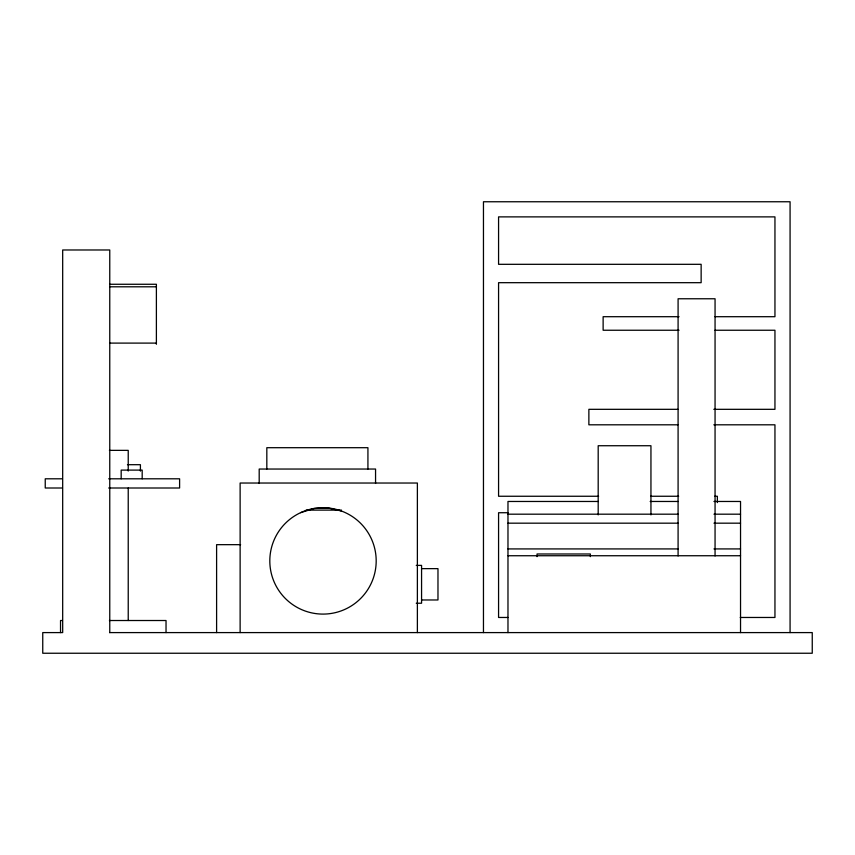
<?xml version="1.0" encoding="UTF-8"?>
<svg xmlns="http://www.w3.org/2000/svg" width="855" height="855" viewBox="0 0 855 855"><rect width="100%" height="100%" fill="white"/><g stroke="black" fill="none" stroke-linecap="round" stroke-linejoin="round"><path stroke-width="1.28" d="M300.597 512.669A53.192 53.192 0 0 1 375.976 565.636A53.192 53.192 0 0 1 292.421 604.432A53.192 53.192 0 0 1 300.597 512.669L313.849 508.511L327.721 507.934L341.273 510.959M109.761 284.266L156.39 284.266L156.39 344.266M109.761 286.799L156.39 286.799M679.052 316.703L603.128 316.703L603.128 330.244L679.052 330.244M715.015 316.703L774.951 316.703L774.951 216.881L498.572 216.881L498.572 264.313L701.143 264.313L701.143 282.684L498.572 282.684L498.572 496.253L598.628 496.253M715.015 330.244L774.951 330.244L774.951 409.321L713.807 409.321M109.761 343.101L156.39 343.101M677.919 409.321L588.871 409.321L588.871 424.807L677.919 424.807M713.807 424.807L774.951 424.807L774.951 617.47L740.238 617.47M109.408 450.361L128.229 450.361L128.229 471.041M127.459 464.693L140.412 464.693L140.412 471.105M62.255 478.8L45.24 478.8L45.24 488.002L62.255 488.002M108.692 478.8L179.603 478.8L179.603 488.002L108.692 488.002M650.655 496.253L678.678 496.253M714.695 496.253L717.366 496.253L717.366 502.59M598.34 501.468L507.977 501.468L507.977 632.604M650.174 501.468L678.079 501.468M713.957 501.468L740.537 501.468L740.537 632.604M306.09 510.114L341.508 510.114M507.913 512.733L498.572 512.733L498.572 617.47L507.923 617.47M507.977 514.186L678.079 514.186M713.957 514.186L740.537 514.186M507.977 523.175L678.079 523.175M713.957 523.175L740.537 523.175M240.618 544.667L216.604 544.667L216.604 632.593M507.977 548.921L678.079 548.921M713.957 548.921L740.537 548.921M507.977 555.739L740.537 555.739M416.257 565.39L421.568 565.39L421.568 603.224L416.257 603.224M421.568 568.639L437.974 568.639L437.974 599.975L421.568 599.975M62.33 620.516L60.534 620.516L60.534 632.593M109.408 620.516L166.03 620.516L166.03 632.593M109.558 632.593L812.25 632.593L812.25 653.241L42.75 653.241L42.75 632.593L62.682 632.593L62.682 249.981L109.761 249.981L109.761 632.593M790.073 632.593L790.073 201.759L483.46 201.759L483.46 632.593M715.058 555.964L715.058 298.769L678.09 298.769L678.09 555.964M650.944 514.902L650.944 445.733L598.19 445.733L598.19 514.902M590.335 556.637L590.335 553.987L537.047 553.987L537.047 556.637M417.379 632.593L417.379 483.032L240.127 483.032L240.127 632.593M375.559 483.46L375.559 469.042L259.193 469.042L259.193 483.46M367.928 469.042L367.928 447.699L266.824 447.699L266.824 469.042M142.186 478.8L142.186 470.1L121.175 470.1L121.175 478.8M128.229 488.002L128.229 620.516"/></g></svg>
